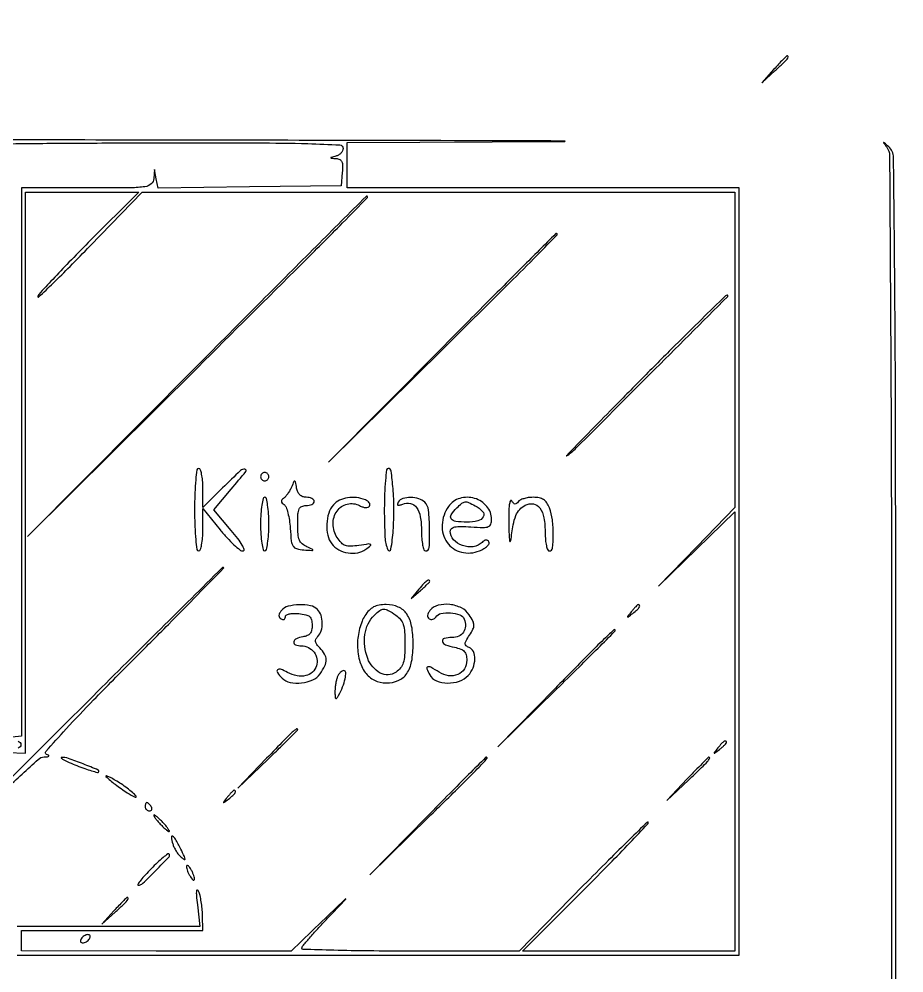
# Model space of a CAD drawing. Extents: x 20 to 671, y 8 to 628.
# Drawn here: x 456.4 to 671, y 396.7 to 627.9 of the extents above; entities that cross this region are included whole.
import ezdxf

# ---------------------------------------------------------------- set-up
doc = ezdxf.new("R2010")
doc.units = 0

msp = doc.modelspace()

# ---------------------------------------------------------------- linework, layer by layer
for points in [[(26.630356, 9.120174, -0.000015), (331.870749, 9.129564, -0.000012), (637.607587, 9.12247, -0.57573)], [(456, 401), (543.5, 401), (631, 401), (631, 494), (631, 587), (583.5, 587), (536, 587), (536, 592.491159), (536, 597.982319), (588.75, 598.250191, 0.99583), (588.749893, 598.369434, 0.000323), (535.300156, 598.510161, 0.000208), (447.720273, 598.647758, 0.000094), (332.718615, 598.759032, 0.000155)], [(441.788615, 597.544328, -0.000327), (454.746875, 597.717133, -0.001747), (469.716549, 597.854657, -0.001005), (487.75, 597.921053, -0.00089), (514.019446, 597.91816, -0.006656), (526.484098, 597.72864, -0.0056), (534.19318, 597.422307, -0.399378), (535, 596.573324, -0.112012), (534.868522, 595.993792, -0.075733), (534.485937, 595.431396, -0.07028), (533.918867, 594.971018, -0.071619), (533.25, 594.689326, 0.00247), (532.119796, 594.387999, 0.369389), (532.049439, 594.284632, 0.361379), (532.140568, 594.196764, 0.002436), (533.313358, 594.116001, -0.09861), (534.182768, 593.884285, -0.175398), (534.690418, 593.357055, -0.1052), (534.892984, 592.404745, -0.024024), (534.813358, 590.75), (534.5, 587.5), (512.322033, 587.231061), (490.144066, 586.962121), (489.708215, 589.231061), (489.272364, 591.5), (489.136182, 589.25, -0.205517), (488.488491, 587.961687, -0.141183), (486.974479, 587.287284, -0.032805), (483.577137, 587.038981, -0.001843), (473, 587), (457, 587), (457, 520.560365), (457, 454.120731), (453.25, 453.728468)], [(453.75, 450.168103), (458, 450), (458, 518), (458, 586), (471.734994, 586), (485.469988, 586), (473.234994, 573.73556, 0.003073), (468.544931, 568.976057, 0.004877), (464.594029, 564.837048, 0.001343), (461.210973, 561.20348, 0.188958), (461, 560.665158, 0.660341), (461.22384, 560.569576, 0.001481), (464.718567, 563.935379, 0.005063), (468.803311, 567.973807, 0.002891), (473.658952, 572.929599), (486.317904, 586), (558.158952, 586), (630, 586), (630, 547.768789), (630, 509.537578), (620.75, 500.018867), (611.5, 490.500157), (620.75, 499.479229), (630, 508.458301), (630, 455.229151), (630, 402), (604.2621, 402), (578.5242, 402), (593.7621, 417.261728, 0.002121), (599.603822, 423.162441, 0.003419), (604.523867, 428.243551, 0.000664), (608.812395, 432.745456, 0.192268), (609, 433.215295, 0.662405), (608.804478, 433.298122, 0.000707), (604.397086, 429.017545, 0.003508), (599.34031, 424.022752, 0.002033), (593.330506, 417.953567), (577.661013, 402), (551.330506, 402, -0.002573), (541.234122, 402.051965, -0.00429), (532.734586, 402.212409, -0.00074), (525.286256, 402.427996, -0.405332), (525, 402.723095, -0.176119), (525.170133, 403.191119, -0.003509), (526.835577, 405.151059, -0.0079), (528.85394, 407.419345, -0.005168), (531.248774, 409.973095, 0.000125), (535.698502, 414.623209, 0.865305), (535.664728, 414.666414, 0.061916), (535.360233, 414.438283, 0.00008), (529.963573, 409.238394), (522.429599, 401.976787), (489.7148, 402.028151), (457, 402.079515), (457, 404.539757), (457, 407), (479, 407), (501, 407), (500.929715, 410.75, 0.01984), (500.837174, 412.332401, 0.017029), (500.61739, 413.985937, 0.017365), (500.314209, 415.474511, 0.046235), (499.96518, 416.5, 0.190403), (499.663408, 416.794991, 0.506775), (499.447373, 416.665383, 0.044079), (499.442466, 415.501369, 0.007165), (499.664296, 413.25), (500.257661, 408), (478.128831, 408), (456, 408)], [(453.316413, 441.342338, -0.002056), (461.058672, 448.483404, -0.177153), (462.506467, 449.078947, 0.016261), (463.323101, 449.137929, 0.171491), (463.620556, 449.27953, 0.482206), (463.59982, 449.464232, 0.045555), (463.131182, 449.701887, -0.520291), (462.959374, 450.425802, -0.003753), (467.849768, 455.846831, -0.007968), (474.501169, 462.881148, -0.002916), (484.122848, 472.622939, 0.001052), (492.661943, 481.204392, 0.001785), (499.767558, 488.426738, 0.000181), (506.042619, 494.855256, 0.663689), (505.981606, 495, 0.197726), (505.63114, 494.855769, 0.000034), (490.795842, 480.153361, 0.000771), (474.385497, 463.837596, 0.000465), (454.98994, 444.458249, 0.000228), (435.598443, 425.029143, 0.000374)], [(419.195804, 408.55509, 0.000027), (404.467342, 393.738749, 0.051218)], [(456.212459, 452.858408, -0.36709), (456.892346, 452.057148, -0.351031), (456.217572, 451.214451, -0.029058)], [(566.768393, 391.727564, -0.000064), (550.97412, 375.710938, -0.001046)]]:
    msp.add_lwpolyline(points, format="xyb")
for points in [[(639.437091, 615.75), (636.5, 612.5), (639.75, 615.437091, 0.005203), (641.702672, 617.239026, 0.031436), (642.644302, 618.245213, 0.126516), (642.885551, 618.760705, 0.469811), (642.687091, 619, 0.195675), (642.487928, 618.918954, 0.003116), (641.603329, 618.045313, 0.007681), (640.585435, 616.995657, 0.004953)], [(666.814184, 596.886192, -0.16002), (667.500566, 594.841589, -0.000209), (667.762506, 552.011327, -0.001193), (667.959845, 492.443273, -0.000249), (668.004726, 387.964836, 0.000226), (668.035235, 308.50661, 0.000378), (668.141637, 241.700752, 0.000008), (668.284668, 181.242294, 0.667318), (668.49061, 181.157277, 0.19826), (668.696593, 181.652801, 0.000008), (668.847882, 242.280281, 0.000376), (668.96338, 309.172531, 0.000226), (669.004742, 388.533476, 0.000154), (668.974057, 516.061387, 0.00189), (668.762884, 564.827647, 0.000985), (668.464747, 594.400783, 0.208545), (667.314211, 596.954843, 0.001006), (666.206849, 597.954529, 0.220673), (666.074459, 597.995184, 0.569092), (666.044391, 597.923985, 0.001514)], [(499.495427, 543.75), (458.5, 502.5), (499.75, 543.495427, 0.000189), (524.929589, 568.53859, 0.002127), (534.889144, 578.536401, 0.001202), (540.894491, 584.645641, 0.664215), (540.745427, 585, 0.198899), (540.567262, 584.926207, 0.000013), (528.523228, 572.882812, 0.000483), (515.232989, 559.566875, 0.000291)], [(558.993181, 548.25), (531.5, 520.5), (559.25, 547.993181, 0.000292), (576.170871, 564.777023, 0.003184), (582.932272, 571.577564, 0.002616), (586.891052, 575.652732, 0.661072), (586.743181, 576, 0.198881), (586.564002, 575.925794, 0.00003), (578.485681, 567.848438, 0.000725), (569.553458, 558.890285, 0.000438)], [(607.990383, 541.286753, 0.000527), (600.562987, 533.758583, 0.000919), (594.424137, 527.500351, 0.000179), (589.135897, 522.085533, 0.90586), (589.17689, 522.036753, 0.046052), (591.507447, 523.968884, 0.000329), (609.533024, 541.9764, 0.000087), (628.24988, 560.705687, 0.667995), (628.127885, 561, 0.195771), (627.685101, 560.819722, 0.000362), (621.945557, 555.209234, 0.002529), (615.509408, 548.844624, 0.001554)], [(499, 509, 0.008055), (499.065757, 504.918453, 0.016864), (499.275, 501.75, 0.012451), (499.573367, 499.367196, 0.371083), (500, 499, 0.325262), (500.390154, 499.283832, 0.030153), (500.70625, 500.508295, 0.029766), (500.927813, 502.16643, 0.018332), (501, 504.134623), (501, 509.269245), (505.176826, 504.134623, 0.015051), (506.877459, 502.168008, 0.020506), (508.532877, 500.508295, 0.017866), (509.978938, 499.265469, 0.170172), (510.736351, 499, 0.503844), (510.992836, 499.346392, 0.054924), (510.533127, 500.416317, 0.032355), (509.488408, 502.010057, 0.013903), (507.902989, 504), (503.686927, 509), (507.902989, 514, 0.005489), (511.418076, 518.262773, 0.584059), (511.192914, 518.828729, 0.227647), (510.116091, 518.480529, 0.004353), (505.784349, 514.287592), (501, 509.575184), (501, 514.287592, 0.019991), (500.927753, 516.093829, 0.032299), (500.70625, 517.61573, 0.034479), (500.389077, 518.726955, 0.315877), (500, 519, 0.371083), (499.573367, 518.632804, 0.012451), (499.275, 516.25, 0.016864), (499.065757, 513.081547, 0.008055)], [(515, 517, 0.099038), (515.076342, 516.618362, 0.097945), (515.29375, 516.29375, 0.097945), (515.618362, 516.076342, 0.099038), (516, 516, 0.099038), (516.381638, 516.076342, 0.097945), (516.70625, 516.29375, 0.097945), (516.923658, 516.618362, 0.099038), (517, 517, 0.099038), (516.923658, 517.381638, 0.097945), (516.70625, 517.70625, 0.097945), (516.381638, 517.923658, 0.099038), (516, 518, 0.099038), (515.618362, 517.923658, 0.097945), (515.29375, 517.70625, 0.097945), (515.076342, 517.381638, 0.099038)], [(545, 509, 0.011464), (545.153297, 502.314687, 0.090454), (545.846013, 499.305649, 0.746497), (546.600423, 499.395392, 0.025178), (547.153487, 504, 0.017917), (547.325987, 509.168621, 0.020171), (547.113277, 514.13492, 0.012767), (546.654058, 518.343959, 0.37543), (545.903487, 519, 0.379256), (545.54248, 518.68017, 0.007677), (545.265399, 516.0625, 0.014053), (545.064989, 512.834216, 0.008474)], [(522.498883, 514.5, -0.027836), (522.093496, 513.679301, -0.024129), (521.581275, 512.867188, -0.024857), (521.044456, 512.176444, -0.062674), (520.572942, 511.75, 0.067552), (520.155114, 511.364667, 0.193636), (520.037479, 510.9954, 0.176892), (520.205258, 510.623991, 0.055259), (520.685788, 510.230668, -0.159572), (521.165134, 509.63644, -0.026791), (521.615551, 508.224256, -0.026996), (521.978641, 506.444085, -0.021059), (522.185788, 504.480668, 0.011877), (522.45293, 501.40917, 0.1144), (522.885171, 500.180685, 0.189609), (523.732848, 499.562766, 0.044328), (525.5, 499.265736, 0.002291), (527.414978, 499.125023, 0.211108), (527.672849, 499.218376, 0.533532), (527.644809, 499.378956, 0.004353), (526.25, 499.983511, -0.075294), (525.100769, 500.689042, -0.120727), (524.426626, 501.614396, -0.078769), (524.091205, 503.033444, -0.018726), (524, 505.467776, -0.013784), (524.06895, 507.968418, -0.090357), (524.360321, 509.183472, -0.188255), (524.963709, 509.784044, -0.103089), (526, 510, 0.048028), (526.765418, 510.073693, 0.068025), (527.4125, 510.29375, 0.088204), (527.848523, 510.618118, 0.191087), (528, 511, 0.185568), (527.853258, 511.381771, 0.089971), (527.432931, 511.70625, 0.069815), (526.808267, 511.926199, 0.049828), (526.069551, 512, -0.09111), (525.233879, 512.15355, -0.101793), (524.543705, 512.592357, -0.093126), (524.03968, 513.304564, -0.064331), (523.745492, 514.25, 0.005096), (523.471232, 515.728809, 0.303678), (523.288374, 515.912464, 0.348652), (523.072491, 515.801979, 0.005921)], [(515, 505.5, 0.013867), (515.070361, 502.963427, 0.024301), (515.288462, 500.875, 0.022017), (515.599474, 499.314102, 0.345347), (516, 499, 0.345347), (516.400526, 499.314102, 0.022017), (516.711538, 500.875, 0.024301), (516.929639, 502.963427, 0.013867), (517, 505.5, 0.013867), (516.929639, 508.036573, 0.024301), (516.711538, 510.125, 0.022017), (516.400526, 511.685898, 0.345347), (516, 512, 0.345347), (515.599474, 511.685898, 0.022017), (515.288462, 510.125, 0.024301), (515.070361, 508.036573, 0.013867)], [(532.654988, 510.171259, 0.108649), (531.52468, 508.193081, 0.065023), (531.057061, 505.514009, 0.065063), (531.29318, 502.806907, 0.109276), (532.25, 500.745863, 0.104071), (533.941457, 499.28883, 0.085992), (536.195137, 498.511541, 0.087546), (538.541406, 498.544594, 0.114097), (540.5, 499.409739, 0.011587), (541.681874, 500.339042, 0.526793), (541.658672, 500.600791, 0.164816), (541.193567, 500.688307, 0.003482), (538.848329, 500.339445, -0.026207), (536.816634, 500.131014, -0.099641), (535.561535, 500.319158, -0.117661), (534.590289, 500.957803, -0.043739), (533.571761, 502.250135, -0.142297), (532.567209, 505.528409, -0.158062), (533.539323, 508.683457, -0.182675), (536.030682, 510.377, -0.18379), (539.011754, 509.99371, 0.043826), (539.791431, 509.660568, 0.068719), (540.507672, 509.530985, 0.090855), (541.077408, 509.610954, 0.175922), (541.433568, 509.892511, 0.169217), (541.519986, 510.28204, 0.120553), (541.362535, 510.704322, 0.091542), (540.974225, 511.097306, 0.060674), (540.412469, 511.395215, 0.062034), (538.232581, 511.934445, 0.068878), (536.065483, 511.893375, 0.074503), (534.138108, 511.286129, 0.09561)], [(548.394972, 510.830061, 0.064355), (548.175471, 510.345118, 0.377169), (548.281594, 510.110532, 0.176966), (548.665207, 510.081971, 0.022608), (549.462703, 510.347314, -0.146621), (551.373864, 510.491382, -0.187985), (552.82978, 509.521702, -0.11358), (553.725936, 507.312805, -0.039827), (554, 503.877555, 0.019308), (554.072222, 502.007969, 0.03126), (554.29375, 500.432782, 0.032693), (554.610494, 499.27744, 0.319735), (555, 499, 0.397738), (555.884891, 499.836192, 0.018383), (555.9745, 504.358158, 0.021834), (555.69789, 508.916442, 0.171947), (554.8, 510.8, 0.123202), (553.363733, 511.661389, 0.07272), (551.374964, 511.961712, 0.076356), (549.495771, 511.682073, 0.181216)], [(560.556704, 509.777494, 0.139555), (559.011009, 505.318638, 0.168334), (560.217624, 501.077288, 0.18154), (563.685401, 498.700161, 0.159957), (568.078018, 499.032316, 0.034345), (569.144426, 499.562476, 0.056882), (569.947419, 500.164926, 0.080733), (570.388777, 500.742649, 0.267316), (570.374423, 501.203188, 0.115609), (570.047767, 501.53091, 0.157663), (569.645735, 501.631033, 0.122725), (569.183671, 501.48154, 0.057129), (568.687132, 501.087132, -0.164022), (566.571227, 500.038151, -0.119049), (563.936305, 500.307529, -0.124453), (561.798244, 501.728249, -0.186278), (561, 503.796513, -0.221745), (561.297036, 504.43335, -0.123364), (562.083166, 504.815476, -0.056189), (563.535869, 504.953471, -0.012909), (566.000622, 504.846513, 0.009599), (568.987025, 504.69711, 0.095794), (570.217124, 504.895895, 0.22538), (570.801273, 505.490863, 0.083482), (571.000622, 506.678571, 0.176316), (569.863388, 509.800522, 0.14704), (566.894579, 511.747429, 0.14461), (563.305294, 511.751791, 0.170054)], [(575.165145, 505.5, 0.005395), (575.240788, 502.979673, 0.021441), (575.370122, 501.4375, 0.443357), (575.521799, 501.331575, 0.315273), (575.674038, 501.5, -0.012972), (576.252079, 505.32229, -0.052905), (576.904373, 507.575897, -0.087184), (577.820987, 509.033433, -0.086235), (579.182642, 510.097747, -0.165469), (581.1339, 510.419513, -0.199881), (582.69588, 509.442195, -0.1135), (583.692587, 507.025031, -0.041291), (584, 503.30887, 0.021885), (584.072319, 501.657433, 0.035143), (584.29375, 500.265731, 0.039414), (584.612009, 499.261239, 0.305281), (585, 499, 0.38287), (585.790808, 499.709568, 0.02646), (585.970731, 502.961036, 0.032618), (585.743806, 506.567333, 0.058884), (585.024751, 509.4349, 0.052631), (584.396447, 510.676452, 0.105426), (583.623921, 511.451562, 0.100208), (582.57453, 511.867351, 0.044403), (581.083768, 512, 0.034378), (579.898365, 511.9184, 0.039263), (578.788288, 511.674888, 0.042989), (577.899052, 511.319351, 0.138613), (577.434017, 510.893237, -0.079241), (577.0737, 510.475495, -0.218762), (576.708088, 510.374236, -0.167837), (576.321264, 510.582121, -0.045108), (575.890313, 511.143237, 0.596802), (575.556928, 511.119824, 0.074324), (575.301885, 510.219944, 0.027581), (575.162748, 508.308273, 0.009181)], [(567.065741, 509.964816, -0.085427), (568.81264, 508.603892, -0.314505), (568.983276, 507.289508, -0.22074), (567.697514, 506.299911, -0.05542), (565, 506, -0.027541), (562.299373, 506.14887, -0.214283), (561.238485, 506.77377, -0.311277), (561.225503, 507.791457, -0.048692), (562.571429, 509.428571, -0.02205), (563.813359, 510.565542, -0.145631), (564.577659, 510.8959, -0.135273), (565.425907, 510.767562, -0.018083)], [(553.404988, 489.75), (551.5, 487.5), (553.75, 489.404988, 0.008332), (554.612165, 490.159969, 0.012381), (555.339062, 490.851732, 0.007508), (555.918017, 491.44834, 0.191119), (556, 491.654988, 0.372044), (555.789444, 491.898791, 0.197337), (555.373826, 491.795506, 0.048385), (554.598996, 491.102181, 0.010402)], [(520.073886, 484.589028, 0.043282), (519.608797, 483.918193, 0.115588), (519.443671, 483.36394, 0.160707), (519.564792, 482.907337, 0.110253), (519.951442, 482.530011, 0.083739), (520.352037, 482.366987, 0.162461), (520.691986, 482.402027, 0.181457), (520.918093, 482.627425, 0.1074), (521, 483.004341, -0.252494), (521.230965, 483.43255, -0.084583), (521.904113, 483.727312, -0.05634), (522.93866, 483.864049, -0.02875), (524.25, 483.813358, -0.028459), (525.980404, 483.546479, -0.126565), (526.893664, 483.092049, -0.161027), (527.355282, 482.318403, -0.054719), (527.5, 481, -0.05157), (527.376554, 479.806311, -0.11739), (526.993045, 478.991284, -0.125837), (526.303999, 478.470812, -0.063957), (525.25, 478.180449, 0.06762), (523.667746, 477.732115, 0.252806), (523.051741, 476.945593, 0.362891), (523.456913, 476.249369, 0.087101), (524.877555, 476, -0.116531), (526.590264, 475.595339, -0.11504), (527.950166, 474.465853, -0.116903), (528.655945, 472.867735, -0.123232), (528.549499, 471.155958, -0.132078), (527.568185, 469.624864, -0.128796), (525.942422, 468.774316, -0.106626), (523.847843, 468.746289, -0.069991), (521.564156, 469.551094, 0.029213), (519.842263, 470.320394, 0.293613), (519.107741, 470.164286, 0.374904), (519.060207, 469.512816, 0.03523), (520.2, 468.2, 0.146465), (522.165719, 467.140026, 0.078624), (524.942643, 467.010107, 0.077762), (527.657386, 467.747962, 0.135619), (529.443296, 469.222506, 0.039933), (530.577785, 471.153498, 0.116515), (530.911971, 472.65228, 0.133753), (530.521893, 474.016374, 0.060309), (529.364286, 475.492857, -0.036373), (528.633655, 476.338294, -0.115884), (528.338634, 477.018509, -0.156628), (528.420661, 477.635178, -0.085817), (528.864286, 478.264286, 0.123441), (529.689353, 479.641462, 0.076135), (529.958336, 481.521066, 0.075723), (529.652192, 483.406208, 0.118867), (528.8, 484.8, 0.147585), (527.087204, 485.718747, 0.055923), (524.354983, 485.958587, 0.056003), (521.659023, 485.58949, 0.158847)], [(540.273053, 483.293979, 0.053622), (539.592767, 481.9643, 0.027626), (539.020834, 480.182014, 0.027105), (538.629741, 478.263367, 0.036738), (538.5, 476.5, 0.059375), (538.969097, 472.563647, 0.0992), (540.369603, 469.549574, 0.119738), (542.597931, 467.673717, 0.115861), (545.466349, 467, 0.101334), (548.38691, 467.598045, 0.142039), (550.435152, 469.275307, 0.107731), (551.625841, 472.189993, 0.043324), (552, 476.5, 0.043324), (551.625841, 480.810007, 0.107731), (550.435152, 483.724693, 0.142039), (548.38691, 485.401955, 0.101334), (545.466349, 486, 0.0401), (543.71358, 485.859203, 0.080181), (542.397573, 485.422606, 0.082749), (541.312069, 484.605124, 0.045071)], [(556.073886, 484.589028, 0.048135), (555.643813, 483.955685, 0.101754), (555.470586, 483.390735, 0.141783), (555.558676, 482.925102, 0.138006), (555.882343, 482.572716, 0.102877), (556.304125, 482.41945, 0.098768), (556.758596, 482.443736, 0.096995), (557.175533, 482.641896, 0.095328), (557.489919, 482.983688, -0.210839), (558.726786, 483.832838, -0.064166), (561.047874, 483.96734, -0.064487), (563.311147, 483.510749, -0.222708), (564.361626, 482.5, -0.099195), (564.652041, 480.794509, -0.139413), (564.189383, 479.33065, -0.142601), (563.036826, 478.351271, -0.105654), (561.393011, 478, 0.056398), (559.503396, 477.786181, 0.422267), (559.082114, 477.093371, 0.245624), (559.830675, 476.264416, 0.039323), (562, 475.65, -0.036595), (563.52209, 475.227842, -0.117338), (564.398056, 474.657287, -0.135231), (564.853556, 473.805441, -0.055609), (565, 472.492776, -0.139577), (564.407002, 470.409897, -0.153418), (562.821628, 469.042783, -0.138045), (560.595833, 468.74547, -0.106165), (558.285183, 469.597059, 0.011479), (556.285054, 470.80058, 0.196027), (555.540008, 470.899185, 0.450515), (555.320017, 470.464676, 0.028384), (556, 469, 0.175371), (557.62894, 467.5358, 0.091921), (560.333661, 466.982875, 0.086492), (563.216338, 467.43103, 0.127801), (565.345012, 468.828741, 0.088008), (566.501018, 470.6726, 0.089261), (566.944832, 472.792408, 0.109022), (566.598537, 474.604239, 0.202281), (565.537596, 475.623947, -0.07559), (564.828764, 476.02726, -0.239774), (564.607078, 476.50817, -0.120753), (564.81056, 477.218298, -0.015159), (565.652606, 478.592562, 0.027383), (566.499678, 480.05403, 0.121313), (566.72366, 481.014576, 0.117498), (566.479591, 481.985478, 0.024964), (565.591957, 483.5, 0.132755), (563.696003, 485.185796, 0.087448), (560.882091, 486.02052, 0.090503), (558.04388, 485.831234, 0.159062)], [(604.872445, 484.25, 0.001576), (603.99236, 483.120493, 0.377591), (604, 483, 0.377591), (604.120493, 482.99236, 0.001576), (605.25, 483.872445, 0.017685), (606.306759, 484.76332, 0.065617), (606.869516, 485.426111, 0.241985), (606.90695, 485.806605, 0.307699), (606.622445, 486, 0.184603), (606.410139, 485.91885, 0.013803), (605.952641, 485.485937, 0.017649), (605.425681, 484.920402, 0.012436)], [(547.777494, 483.443296, -0.069999), (548.907849, 482.388606, -0.092879), (549.574601, 481.153532, -0.061564), (549.907671, 479.391432, -0.015962), (550, 476.5, -0.016034), (549.908198, 473.63808, -0.059749), (549.57996, 471.869316, -0.090611), (548.930925, 470.633436, -0.074005), (547.845394, 469.604263, -0.287387), (544.014383, 469.407474, -0.177168), (540.966956, 472.940542, -0.123106), (540.289737, 478.749647, -0.165608), (542.610711, 483.467854, -0.038158), (543.910969, 484.583472, -0.160762), (544.875785, 484.896836, -0.130458), (545.954282, 484.605072, -0.021843)], [(586.486603, 465.75), (572.5, 451.5), (586.75, 465.486603, 0.000882), (592.213687, 470.868249, 0.00145), (596.814062, 475.442014, 0.000119), (600.924642, 479.554549, 0.198789), (601, 479.736603, 0.647952), (600.671768, 479.883548, 0.009494), (598.615644, 477.976009, 0.006325), (595.011651, 474.413812, 0.000628)], [(533.606989, 468.418213, 0.035836), (533.376092, 467.657709, 0.017643), (533.187236, 466.664163, 0.017408), (533.063009, 465.614013, 0.024244), (533.030409, 464.668213, 0.011082), (533.070947, 463.548477, 0.219022), (533.228665, 463.25249, 0.427084), (533.463618, 463.289754, 0.022848), (533.909446, 464, 0.033717), (534.887447, 466.037879, 0.043092), (535.490509, 468.03032, 0.055055), (535.638726, 469.54129, 0.41064), (535.174376, 470, 0.136719), (534.762335, 469.885186, 0.061695), (534.317792, 469.53535, 0.054453), (533.910404, 469.023273, 0.049245)], [(516.47318, 448.75), (509.5, 441.5), (516.75, 448.47318, 0.001857), (519.529511, 451.166504, 0.003008), (521.870312, 453.479305, 0.000505), (523.922571, 455.535715, 0.198387), (524, 455.72318, 0.60757), (523.703881, 455.876915, 0.033553), (522.665349, 455.036831, 0.012912), (520.717269, 453.136249, 0.001495)], [(625.872445, 451.25, 0.001576), (624.99236, 450.120493, 0.377591), (625, 450, 0.377591), (625.120493, 449.99236, 0.001576), (626.25, 450.872445, 0.012436), (626.920402, 451.425681, 0.017649), (627.485937, 451.952641, 0.013803), (627.91885, 452.410139, 0.184603), (628, 452.622445, 0.307699), (627.806605, 452.90695, 0.241985), (627.426111, 452.869516, 0.065617), (626.76332, 452.306759, 0.017685)], [(470.440862, 446.97742, 0.008011), (472.360008, 446.263357, 0.012574), (474.033341, 445.718039, 0.006641), (475.435993, 445.319849, 0.268358), (475.732349, 445.399015, 0.532197), (475.637505, 445.88497, 0.005973), (471.986612, 447.376989, 0.010677), (468.401678, 448.704564, 0.093099), (466.729764, 448.953226, 0.694172), (466.67129, 448.776287, 0.046816), (467.312621, 448.353538, 0.020618), (468.625607, 447.722525, 0.008637)], [(555.486603, 434.75), (541.5, 420.5), (555.75, 434.486603, 0.000628), (564.413812, 443.011651, 0.006325), (567.976009, 446.615644, 0.009494), (569.883548, 448.671768, 0.647952), (569.736603, 449, 0.198789), (569.554549, 448.924642, 0.000119), (565.442014, 444.814062, 0.00145), (560.868249, 440.213687, 0.000882)], [(618.462408, 443.75), (613.5, 438.5), (618.75, 443.462408, 0.002382), (621.916766, 446.48439, 0.01834), (623.340424, 447.960388, 0.059334), (623.876975, 448.72458, 0.567399), (623.712408, 449, 0.197838), (623.521031, 448.921192, 0.001034), (622.051589, 447.457812, 0.004332), (620.38549, 445.762593, 0.002707)], [(477.5, 444.336927, 0.029047), (479.745451, 442.444657, 0.016077), (482.685106, 440.389985, 0.032474), (484.616491, 439.302165, 0.814763), (484.817088, 439.565238, 0.03534), (483.940004, 440.440313, 0.015085), (482.654136, 441.487467, 0.014837), (481.210406, 442.526013, 0.018888), (479.817088, 443.392098, 0.007762), (478.602647, 444.060057, 0.025042), (477.768144, 444.450131, 0.177553), (477.527407, 444.458739, 0.568441)], [(506.872445, 439.25, 0.001576), (505.99236, 438.120493, 0.377591), (506, 438, 0.377591), (506.120493, 437.99236, 0.001576), (507.25, 438.872445, 0.017685), (508.306759, 439.76332, 0.065617), (508.869516, 440.426111, 0.241985), (508.90695, 440.806605, 0.307699), (508.622445, 441, 0.184603), (508.410139, 440.91885, 0.013803), (507.952641, 440.485937, 0.017649), (507.425681, 439.920402, 0.012436)], [(487, 437, 0.105053), (487.081062, 436.618444, 0.099167), (487.311086, 436.29375, 0.09642), (487.654762, 436.076123, 0.093332), (488.059017, 436, 0.108972), (488.413961, 436.078288, 0.182303), (488.6254, 436.29375, 0.161196), (488.656512, 436.6179, 0.082592), (488.5, 437, 0.029505), (488.231006, 437.382774, 0.035638), (487.933975, 437.70625, 0.038439), (487.65171, 437.934461, 0.151918), (487.440983, 438, 0.210953), (487.272352, 437.92554, 0.081139), (487.129539, 437.70625, 0.061769), (487.032345, 437.382849, 0.042167)], [(490.5, 433, 0.012769), (491.229731, 432.233916, 0.017642), (491.92517, 431.5875, 0.014322), (492.525997, 431.096686, 0.165568), (492.809975, 431, 0.549874), (492.889734, 431.12573, 0.034935), (492.63142, 431.5875, 0.02599), (492.159597, 432.232121, 0.012939), (491.5, 433, 0.012769), (490.770269, 433.766084, 0.017642), (490.07483, 434.4125, 0.014322), (489.474003, 434.903314, 0.165568), (489.190025, 435, 0.549874), (489.110266, 434.87427, 0.034935), (489.36858, 434.4125, 0.02599), (489.840403, 433.767879, 0.012939)], [(493.701684, 428.032759, 0.047298), (494.011118, 427.185862, 0.030085), (494.519285, 426.266585, 0.030119), (495.13271, 425.416994, 0.048228), (495.762594, 424.782759, 0.029144), (496.529885, 424.218379, 0.618136), (496.718681, 424.329349, 0.098293), (496.563954, 424.902122, 0.004337), (495.628849, 426.75, 0.008869), (494.34081, 429.136686, 0.118271), (493.667096, 429.862673, 0.649293), (493.368083, 429.673336, 0.027592)], [(488.482075, 421.981644, 0.0089), (487.042029, 420.453408, 0.017083), (485.952478, 419.169608, 0.016151), (485.229314, 418.192769, 0.604801), (485.330386, 418, 0.192732), (486.43774, 418.443312, 0.007513), (489.631981, 421.581934, 0.005699), (492.795038, 424.858603, 0.405734), (492.785023, 425.54831, 0.375324), (492.478871, 425.568942, 0.010323), (491.349854, 424.67178, 0.016405), (490.00264, 423.478412, 0.009895)], [(497.030626, 422.5, 0.067616), (497.096832, 422.012663, 0.024967), (497.315379, 421.353125, 0.024204), (497.628962, 420.647707, 0.026766), (498, 420, 0.027796), (498.374359, 419.485814, 0.102785), (498.684621, 419.234375, 0.335455), (498.877628, 419.267727, 0.190341), (498.969374, 419.5, 0.067616), (498.903168, 419.987337, 0.024967), (498.684621, 420.646875, 0.024204), (498.371038, 421.352293, 0.026766), (498, 422, 0.027796), (497.625641, 422.514186, 0.102785), (497.315379, 422.765625, 0.335455), (497.122372, 422.732273, 0.190341)], [(479.437091, 411.75), (476.5, 408.5), (479.75, 411.437091, 0.005203), (481.702672, 413.239026, 0.031436), (482.644302, 414.245213, 0.126516), (482.885551, 414.760705, 0.469811), (482.687091, 415, 0.195675), (482.487928, 414.918954, 0.003116), (481.603329, 414.045313, 0.007681), (480.585435, 412.995657, 0.004953)], [(471.5, 405, 0.076764), (471.338175, 404.617617, 0.154201), (471.357263, 404.29375, 0.186277), (471.550471, 404.079239, 0.117858), (471.881966, 404, 0.085235), (472.310186, 404.073533, 0.053414), (472.769763, 404.29375, 0.051777), (473.189439, 404.617474, 0.064269), (473.5, 405, 0.076764), (473.661825, 405.382383, 0.154201), (473.642737, 405.70625, 0.186277), (473.449529, 405.920761, 0.117858), (473.118034, 406, 0.085235), (472.689814, 405.926467, 0.053414), (472.230237, 405.70625, 0.051777), (471.810561, 405.382526, 0.064269)]]:
    msp.add_lwpolyline(points, format="xyb", close=True)

doc.saveas('drawing.dxf')
